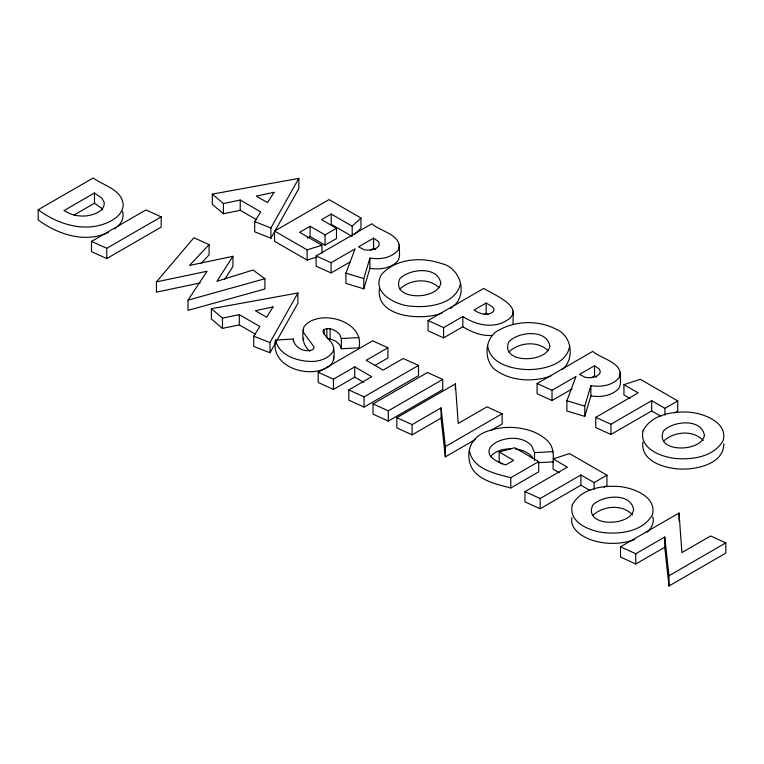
<?xml version="1.0" encoding="UTF-8"?>
<svg xmlns="http://www.w3.org/2000/svg" width="764" height="764" viewBox="0 0 764 764"><rect width="100%" height="100%" fill="white"/><g stroke="black" fill="none" stroke-linecap="round" stroke-linejoin="round"><path stroke-width="1.15" d="M316.134 255.959L371.877 223.776C378.572 230.718 404.318 235.465 398.139 250.124C391.435 258.203 379.737 259.655 369.919 258.079L363.798 278.583L363.798 288.83L345.93 283.415L345.93 273.168L355.079 248.844L331.079 262.701L316.134 255.959L316.134 266.206L331.079 272.949L350.084 261.976M537.092 383.528L592.835 351.344C599.53 358.287 625.277 363.034 619.098 377.693C612.394 385.772 600.685 387.224 590.878 385.648L584.756 406.152L584.756 416.399L566.888 410.984L566.888 400.737L576.037 376.413L552.028 390.27L537.092 383.528L537.092 393.775L552.028 400.517L572.035 388.971M428.069 320.555L483.793 288.391C491.634 293.748 528.134 308.026 506.16 320.804C492.513 329.007 475.399 324.729 462.831 316.506L443.578 327.622L428.069 320.555L428.069 330.802L443.578 337.869L462.831 326.753C471.569 332.12 481.606 336.179 492.045 335.463M513.026 323.955L513.255 311.149M502.263 464.015L499.169 462.23L499.169 451.982L514.688 447.742L538.706 461.609L538.706 471.846L510.772 487.967C495.616 483.946 472.935 479.544 469.468 461.198C466.317 447.074 474.301 435.356 487.718 431.144C502.254 425.892 518.67 426.264 533.119 431.641C539.021 434.219 544.751 437.466 548.982 442.423C555.332 449.967 552.63 460.224 553.136 469.182L559.229 472.706M379.393 288.84C375.726 317.843 422.998 320.794 441.84 313.097M550.882 376.05C532.479 382.392 510.247 381.322 494.394 369.184C482.953 358.956 484.959 336.303 499.608 329.742C517.008 320.402 539.327 320.183 556.755 329.551C572.035 335.864 574.805 359.204 562.409 369.432M571.864 517.62C569.868 528.592 581.041 535.889 589.856 539.432C604.162 544.665 620.339 544.675 634.693 539.575M642.849 442.203C640.509 462.507 667.421 469.172 683.274 469.115C698.84 469.067 724.014 463.022 723.823 443.76M460.53 283.606C455.927 304.129 429.253 307.911 411.538 306.24C396.315 305.562 370.483 292.66 381.628 274.324C396.363 258.232 421.776 256.733 441.401 263.551C459.88 267.457 468.122 292.793 454.15 305.686M569.572 346.569C566.239 364.332 544.178 369.394 528.669 369.614C513.15 369.337 490.345 364.361 487.69 346.14M309.888 351.201C302.525 345.328 301.57 335.491 303.929 326.916C308.207 320.689 316.191 318.426 323.373 317.843C340.095 316.821 363.349 327.718 358.984 347.821L341.355 348.766L339.56 344.478L335.32 340.945L330.096 338.958L327.928 338.891M303.165 340.018L303.671 338.108M363.798 288.83L369.919 268.326L369.919 258.079M584.756 416.399L590.878 395.895L590.878 385.648M341.355 348.766L341.355 338.519L339.56 334.231C335.692 330.354 329.59 326.935 324.137 329.523L323.134 330.573L323.086 332.025C326.104 338.7 336.781 343.886 332.732 352.214C328.224 358.354 320.431 361.038 313.068 361.448C298.485 361.697 279.271 356.024 275.46 340.085L293.347 339.006C293.939 347.897 305.247 353.121 312.858 349.511L313.928 348.413L314.042 346.923L303.719 332.827L303.165 329.771M333.782 349.186C334.861 356.435 334.069 364.848 326.409 368.047M212.306 194.113L223.413 203.539L240.23 200.044L260.715 211.876L254.67 221.589L254.67 231.826L270.914 238.187L270.914 227.949L298.829 178.375L212.306 194.113L212.306 204.351L223.413 213.777L240.23 210.291L256.618 219.755M270.914 238.187L298.829 188.612L298.829 178.375M211.38 308.723L222.486 318.139L239.304 314.653L259.789 326.486L253.743 336.189L253.743 346.436L269.988 352.796L269.988 342.558L297.903 292.975L211.38 308.723L211.38 318.96L222.486 328.386L239.304 324.901L255.692 334.365M269.988 352.796L297.903 303.222L297.903 292.975M156.439 281.897L193.894 237.747L209.078 244.633L189.482 265.461L232.944 256.303L216.909 281.295L253.075 270.026L264.907 278.745L264.907 288.993L188.03 310.385L188.03 300.137L207.034 271.258L156.439 281.897L156.439 292.144L200.139 282.947M224.606 279.538L232.944 266.541L232.944 256.303M490.488 456.643C495.378 450.607 503.686 448.907 511.087 448.802M117.656 226.411C121.858 222.782 124.217 216.88 122.603 211.427M200.913 263.551L209.078 254.87L209.078 244.633M646.993 532.174C651.377 528.526 654.481 522.624 652.848 516.875M352.204 235.283L352.204 226.182L360.952 218.017L329.036 199.595L274.553 231.053L274.553 241.29L307.128 260.094L316.678 257.124M354.591 234.204L360.952 228.264L360.952 218.017M399.839 289.012C409.81 279.433 428.738 277.418 438.975 287.684M508.881 351.965C518.851 342.387 537.789 340.372 548.017 350.647M663.477 441.22C673.619 431.469 693.311 429.492 703.243 440.618M592.683 515.49C602.825 505.739 622.517 503.762 632.449 514.898M114.476 228.894L116.128 227.748M450.664 308.322L452.469 307.09M475.284 439.52L445.336 456.862L445.336 446.615L502.129 413.735L502.129 423.972L490.774 430.552M668.997 585.998L668.997 575.75L725.8 542.86L725.8 553.107L668.997 585.998L664.747 547.263L664.747 537.016L635.782 553.738L620.521 546.814L620.521 557.051L635.782 563.985L664.747 547.263M38.2 209.737L93.16 178.002C103.321 185.566 121.772 189.357 123.185 204.532C123.224 211.647 117.761 217.043 111.993 220.376C88.175 233.822 58.818 225.256 38.2 209.737L38.2 219.975C57.243 233.918 82.483 242.656 105.527 233.717M94.478 192.986L63.985 210.587L69.801 213.633A22.557 13.026 0 0 0 86.399 215.906C93.59 214.942 105.031 211.399 104.19 202.364L101.841 198.182L94.478 192.986L94.478 203.224L74.146 214.961M91.489 241.376L145.934 209.938L161.194 216.871L161.194 227.109L106.75 258.547L91.489 251.614L91.489 241.376L106.75 248.3L161.194 216.871M307.243 238.158L310.098 236.506L325.044 245.129L336.485 238.53L336.485 228.283L325.044 234.892L310.098 226.259L299.622 232.313L321.988 245.225L321.988 253.199M352.204 226.182L331.223 214.063L321.539 219.66L336.485 228.283M373.596 238.158L358.574 246.829L364.247 249.771A11.832 6.828 0 0 0 376.537 248.052L378.82 246.056L379.307 243.716L378.19 241.376L373.596 238.158L373.596 248.405L370.588 250.134M363.721 382.325L354.735 377.139L333.448 389.43L318.187 382.497L318.187 372.259L372.631 340.82L387.892 347.754L387.892 357.991L375.057 365.402M318.187 372.259L333.448 379.183L354.735 366.892L371.705 376.7L348.795 389.926L348.795 400.174L364.056 407.097L418.5 375.668L418.5 365.421L403.23 358.497L383.146 370.091L366.166 360.293L387.892 347.754M486.162 303.031L474.024 310.041C479.582 313.88 488.339 316.726 493.716 311.177L494.012 309.162L492.78 307.042L486.162 303.031L486.162 313.278L484.147 314.443M348.795 389.926L364.056 396.85L418.5 365.421M373.023 403.917L427.468 372.488L442.728 379.412L442.728 389.659L388.284 421.088L373.023 414.164L373.023 403.917L388.284 410.841L442.728 379.412M396.86 417.679L412.121 424.603L441.076 407.89L441.076 418.128L412.121 434.85L396.86 427.926L396.86 417.679L455.373 383.891L458.219 423.437L486.954 406.849L502.129 413.735M594.545 365.727L579.532 374.398L585.205 377.34A11.832 6.828 0 0 0 597.486 375.621L599.778 373.625L600.265 371.285L599.138 368.945L594.545 365.727L594.545 375.974L591.546 377.702M660.841 416.227L651.702 410.946L610.923 434.487L595.748 427.601L595.748 417.364L638.15 392.877L623.93 384.674L623.93 394.912L630.023 398.436M469.468 450.961C472.935 469.306 495.616 473.699 510.772 477.729L538.706 461.609M595.748 417.364L610.923 424.24L651.702 400.699L664.909 408.329L677.744 400.919L677.744 411.166L674.774 412.875M590.047 490.498L580.907 485.216L540.129 508.757L524.954 501.881L524.954 491.634L567.356 467.148L553.136 458.944L569.486 453.558L606.95 475.189L606.95 485.436L603.99 487.146M524.954 491.634L540.129 498.51L580.907 474.969L594.115 482.6L606.95 475.189M620.521 546.814L679.043 513.026L681.889 552.573L710.615 535.984L725.8 542.86M106.454 233.278L108.297 232.39M325.397 368.506C305.858 377.846 270.456 366.271 275.46 340.085M623.93 384.674L640.27 379.288L677.744 400.919M274.553 231.053L307.128 249.857L321.988 245.225M188.03 300.137L264.907 278.745M341.355 338.519L358.984 337.583M499.169 451.982L513.637 460.339L505.73 464.904C462.335 450.617 514.993 425.462 531.782 446.176L534.523 452.613L553.146 451.667M538.018 462.678L553.146 461.914M369.919 268.326C378.772 269.768 388.599 268.642 395.79 262.902C401.616 258.595 398.722 250.745 399.391 244.7M590.878 395.895C599.73 397.337 609.557 396.21 616.749 390.471C622.574 386.154 619.68 378.314 620.349 372.269M515.604 449.041C521.659 449.652 527.475 452.049 531.782 456.423L532.699 458.562M345.93 273.168L363.798 278.583M566.888 400.737L584.756 406.152M254.67 221.589L270.914 227.949M253.743 336.189L269.988 342.558M486.162 313.278L488.129 314.271M373.596 248.405L375.63 249.58M594.545 375.974L596.589 377.149M352.204 236.429L331.223 224.31L331.223 214.063M94.478 203.224L101.841 208.429L102.777 210.1M333.429 356.263L333.782 359.433M664.747 537.016L668.997 575.75M441.076 407.89L445.336 446.615M441.076 418.128L445.336 456.862M679.043 513.026L679.043 520.991M664.909 408.329L664.909 415.158M651.702 400.699L651.702 410.946M635.782 553.738L635.782 563.985M610.923 424.24L610.923 434.487M594.115 482.6L594.115 489.428M580.907 474.969L580.907 485.216M552.028 390.27L552.028 400.517M540.129 498.51L540.129 508.757M534.523 452.613L534.523 460.577M510.772 477.729L510.772 487.967M462.831 316.506L462.831 326.753M455.373 383.891L455.373 389.583M443.578 327.622L443.578 337.869M412.121 424.603L412.121 434.85M388.284 410.841L388.284 421.088M364.056 396.85L364.056 407.097M354.735 366.892L354.735 377.139M333.448 379.183L333.448 389.43M331.079 262.701L331.079 272.949M330.096 328.721L330.096 338.958M326.849 328.615L326.849 337.717M325.044 234.892L325.044 245.129M324.137 329.523L324.137 334.069M310.098 226.259L310.098 236.506M307.128 249.857L307.128 260.094M293.347 339.006L293.347 341.279M240.23 200.044L240.23 210.291M239.304 314.653L239.304 324.901M223.413 203.539L223.413 213.777M222.486 318.139L222.486 328.386M106.75 248.3L106.75 258.547M572.236 505.08C568.187 522.834 590.381 531.142 604.381 532.718C621.571 534.284 643.422 531.133 652.504 514.564C656.734 496.781 633.996 488.225 619.957 486.592C602.939 485.188 580.841 488.33 572.236 505.08M643.03 430.81C638.981 448.563 661.175 456.872 675.175 458.448C692.365 460.014 714.216 456.862 723.298 440.293C727.529 422.511 704.79 413.954 690.751 412.321C673.724 410.917 651.635 414.059 643.03 430.81M440.771 283.148C437.982 300.5 390.261 300.787 399.839 278.764C409.017 268.766 437.868 265.652 440.771 283.148M549.813 346.102C547.024 363.454 499.312 363.74 508.881 341.718C518.059 331.729 546.909 328.606 549.813 346.102M633.623 509.636C630.835 526.988 583.113 527.275 592.683 505.252C601.86 495.253 630.711 492.14 633.623 509.636M704.418 435.365C701.619 452.718 653.908 453.004 663.477 430.982C672.654 420.983 701.505 417.87 704.418 435.365M274.009 192.308L267.581 202.632L256.293 196.119L274.009 192.308M273.082 306.918L266.646 317.241L255.367 310.728L273.082 306.918"/></g></svg>
